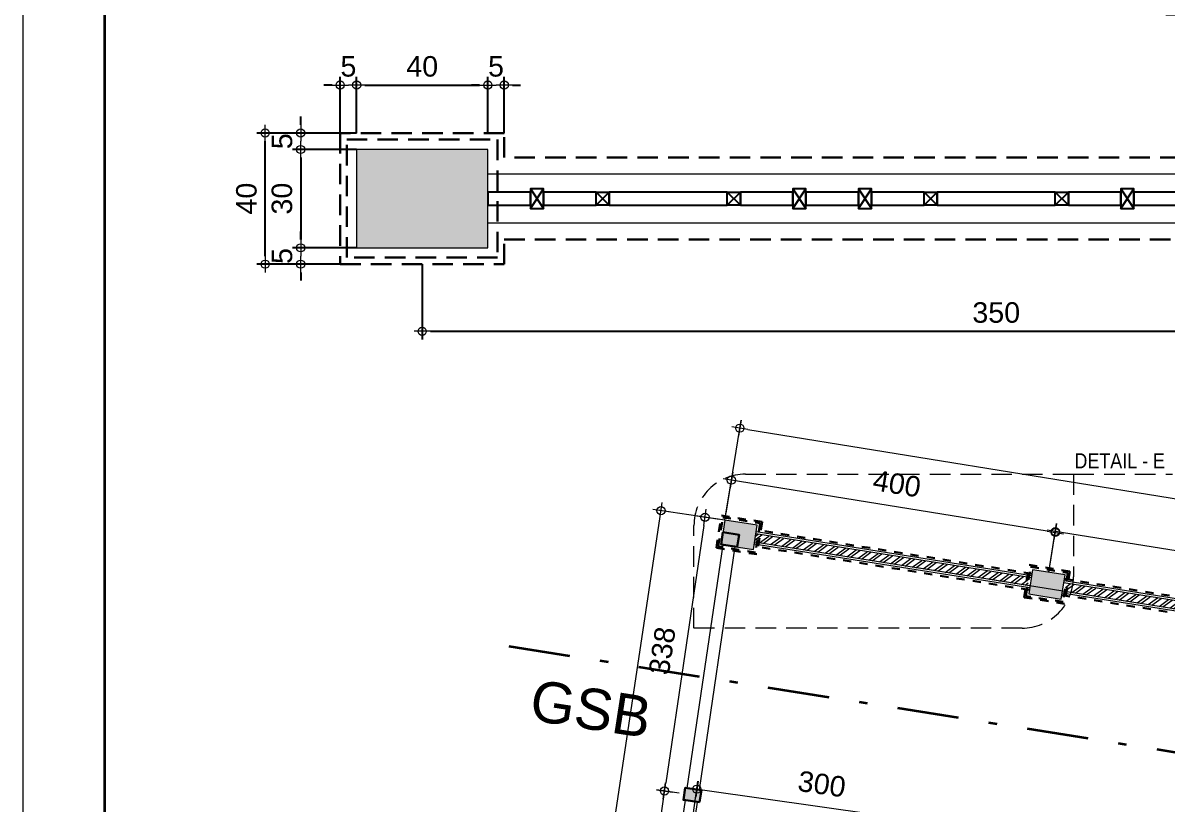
# Model space of a CAD drawing. Header units: millimetres. Extents: x -11 to 1625, y -267 to 195.
# Drawn here: x 827.21 to 841.17, y 96.79 to 106.32 of the extents above; entities that cross this region are included whole.
import ezdxf
from ezdxf import colors
from ezdxf.entities.mleader import LeaderData, LeaderLine
from ezdxf.enums import TextEntityAlignment as Align
from ezdxf.math import Vec2, Vec3

# ---------------------------------------------------------------- set-up
doc = ezdxf.new("R2010")
doc.units = ezdxf.units.MM
for name, pattern in [('DASHDOT', [1, 0.5, -0.25, 0, -0.25]), ('DASHED2', [0.375, 0.25, -0.125]), ('HIDDEN', [0.375, 0.25, -0.125])]:
    doc.linetypes.add(name, pattern=pattern)
for name, color, linetype, lineweight in [('ars', 11, 'Continuous', 5), ('CONCRETE', 8, 'Continuous', 5), ('DIMENSI', 8, 'Continuous', 9), ('dinding', 5, 'Continuous', 15), ('GRS KOP', 1, 'Continuous', 35), ('GSB', 1, 'DASHDOT', 35), ('KOLOM', 1, 'Continuous', 30), ('kop', 7, 'Continuous', 20), ('not', 7, 'Continuous', 20), ('PAGAR', 4, 'Continuous', 18), ('TEXT KETERANGAN', 7, 'Continuous', 9), ('u', 6, 'Continuous', 20)]:
    doc.layers.add(name, color=color, linetype=linetype, lineweight=lineweight)
doc.layers.add('BESI', color=10, linetype='Continuous')
doc.styles.add('ATTR', font='romans.shx', dxfattribs={"width": 0.8, "height": 1.735066})
doc.styles.add('BARU', font='complex.shx')
doc.styles.add('ISO', font='arial.ttf', dxfattribs={"width": 0.85})
doc.styles.get("Standard").update_dxf_attribs({"font": 'ARIALUNI.TTF'})
doc.dimstyles.new('SK-25', dxfattribs={"dimtxt": 0.25, "dimasz": 0.1, "dimexe": 0.1, "dimexo": 0, "dimgap": 0.1, "dimtad": 1, "dimdec": 0, "dimlfac": 25, "dimzin": 12, "dimdsep": 46, "dimtxsty": 'Standard', "dimblk": 'BULAT', "dimcen": 0.1, "dimclrd": 256, "dimadec": 0, "dimazin": 3, "dimtfac": 1, "dimtdec": 0, "dimtofl": 0, "dimtmove": 0, "dimatfit": 3, "dimldrblk": 'BULAT', "dimfxl": 0, "dimtolj": 1, "dimtzin": 0, "dimarcsym": 0})
doc.dimstyles.new('SK100', dxfattribs={"dimtxt": 0.25, "dimasz": 0.1, "dimexe": 0.1, "dimexo": 0, "dimgap": 0.15, "dimtad": 1, "dimdec": 0, "dimlfac": 100, "dimzin": 12, "dimdsep": 46, "dimtxsty": 'Standard', "dimblk": 'BULAT', "dimcen": 0.1, "dimclrd": 256, "dimclre": 256, "dimclrt": 256, "dimadec": 0, "dimazin": 3, "dimtfac": 1, "dimtdec": 0, "dimtofl": 0, "dimtmove": 0, "dimatfit": 3, "dimldrblk": 'BULAT', "dimfxl": 0, "dimtolj": 1, "dimtzin": 0, "dimlwd": -1, "dimlwe": -1, "dimarcsym": 0})

# ---------------------------------------------------------------- blocks, each defined once
blk = doc.blocks.new('kop')
at = {"layer": 'GRS KOP'}
blk.add_lwpolyline([(1, 54), (83, 54), (83, 1), (1, 1)], close=True, dxfattribs=at)
at = {"layer": 'kop', "color": 7}
blk.add_line((0, 55), (0, 0), dxfattribs=at)
at = {"layer": 'kop', "style": 'BARU', "flags": 4}
for p, height in [((73.8, 5.4), 0.35), ((80.303, 5.382), 0.25), ((73.8, 4.9), 0.35), ((80.303, 4.882), 0.25), ((73.8, 4.4), 0.35), ((80.303, 4.382), 0.25)]:
    blk.add_attdef('-', p, '', height=height, dxfattribs=at)
at = {"layer": 'kop', "flags": 4}
for tag, p in [('AR-00', (78.057, 2.648)), ('00', (81.238, 2.647))]:
    blk.add_attdef(tag, text='', height=0.35, dxfattribs=at).set_placement(p, align=Align.MIDDLE)
blk = doc.blocks.new('DENAH PAGAR TYPE A1')
at = {"layer": 'CONCRETE'}
blk.add_hatch(color=256, dxfattribs=at).paths.add_polyline_path([(-1.95, -0.075), (-1.55, -0.075), (-1.55, 0.225), (-1.95, 0.225)])
at = {"layer": 'BESI'}
for points in [[(-1.42, 0.045), (-1.38, 0.045), (-1.38, 0.105), (-1.42, 0.105), (-1.42, 0.045), (-1.38, 0.105), (-1.42, 0.105), (-1.38, 0.045)], [(-0.62, 0.045), (-0.58, 0.045), (-0.58, 0.105), (-0.62, 0.105), (-0.62, 0.045), (-0.58, 0.105), (-0.62, 0.105), (-0.58, 0.045)], [(-0.42, 0.045), (-0.38, 0.045), (-0.38, 0.105), (-0.42, 0.105), (-0.42, 0.045), (-0.38, 0.105), (-0.42, 0.105), (-0.38, 0.045)], [(0.38, 0.045), (0.42, 0.045), (0.42, 0.105), (0.38, 0.105), (0.38, 0.045), (0.42, 0.105), (0.38, 0.105), (0.42, 0.045)], [(-1.22, 0.095), (-1.18, 0.095), (-1.18, 0.055), (-1.22, 0.055), (-1.22, 0.095), (-1.18, 0.055), (-1.18, 0.095), (-1.22, 0.055)], [(-0.82, 0.095), (-0.78, 0.095), (-0.78, 0.055), (-0.82, 0.055), (-0.82, 0.095), (-0.78, 0.055), (-0.78, 0.095), (-0.82, 0.055)], [(-0.22, 0.095), (-0.18, 0.095), (-0.18, 0.055), (-0.22, 0.055), (-0.22, 0.095), (-0.18, 0.055), (-0.18, 0.095), (-0.22, 0.055)], [(0.18, 0.095), (0.22, 0.095), (0.22, 0.055), (0.18, 0.055), (0.18, 0.095), (0.22, 0.055), (0.22, 0.095), (0.18, 0.055)]]:
    blk.add_lwpolyline(points, dxfattribs=at)
for points in [[(-1.42, 0.095), (-1.55, 0.095), (-1.55, 0.055), (-1.42, 0.055)], [(-1.22, 0.095), (-1.38, 0.095), (-1.38, 0.055), (-1.22, 0.055)], [(-0.82, 0.095), (-1.18, 0.095), (-1.18, 0.055), (-0.82, 0.055)], [(-0.62, 0.095), (-0.78, 0.095), (-0.78, 0.055), (-0.62, 0.055)], [(-0.42, 0.095), (-0.58, 0.095), (-0.58, 0.055), (-0.42, 0.055)], [(-0.22, 0.095), (-0.38, 0.095), (-0.38, 0.055), (-0.22, 0.055)], [(0.18, 0.095), (-0.18, 0.095), (-0.18, 0.055), (0.18, 0.055)], [(0.38, 0.095), (0.22, 0.095), (0.22, 0.055), (0.38, 0.055)], [(0.58, 0.095), (0.42, 0.095), (0.42, 0.055), (0.58, 0.055)]]:
    blk.add_lwpolyline(points, close=True, dxfattribs=at)
at = {"layer": 'dinding'}
blk.add_lwpolyline([(-1.95, -0.075), (-1.55, -0.075), (-1.55, 0.225), (-1.95, 0.225)], close=True, dxfattribs=at)
at = {"layer": 'KOLOM', "linetype": 'DASHED2', "ltscale": 0.25}
for points in [[(1.5, -0.05), (1.5, -0.125), (2, -0.125), (2, 0.275), (1.5, 0.275), (1.5, 0.2), (-1.5, 0.2), (-1.5, 0.275), (-2, 0.275), (-2, -0.125), (-1.5, -0.125), (-1.5, -0.05), (1.5, -0.05)], [(-1.52, -0.105), (-1.98, -0.105), (-1.98, 0.255), (-1.52, 0.255)]]:
    blk.add_lwpolyline(points, close=True, dxfattribs=at)
at = {"layer": 'PAGAR'}
for p, q in [((1.55, 0.15), (-1.55, 0.15)), ((1.55, 0), (-1.55, 0))]:
    blk.add_line(p, q, dxfattribs=at)
blk = doc.blocks.new('BULAT')
for p, q in [((-1, 0), (1, 0)), ((0, -1), (0, 1))]:
    blk.add_line(p, q)
blk.add_circle((0, 0), 0.5)
blk = doc.blocks.new('*D641')
at = {"layer": 'Defpoints', "color": 0}
for p in [(832.084, 103.379), (846.084, 103.379), (846.084, 102.56)]:
    blk.add_point(p, dxfattribs=at)
at = {"layer": 'u', "color": 0, "lineweight": -2}
for p, q in [((832.084, 103.379), (832.084, 102.46)), ((846.084, 103.379), (846.084, 102.46))]:
    blk.add_line(p, q, dxfattribs=at)
at = {"layer": 'u', "lineweight": -2}
blk.add_line((832.184, 102.56), (845.984, 102.56), dxfattribs=at)
at = {"layer": 'u', "lineweight": -2, "xscale": 0.1, "yscale": 0.1, "zscale": 0.1, "rotation": 180}
blk.add_blockref('BULAT', (832.084, 102.56), dxfattribs=at)
at = {"layer": 'u', "lineweight": -2, "xscale": 0.1, "yscale": 0.1, "zscale": 0.1}
blk.add_blockref('BULAT', (846.084, 102.56), dxfattribs=at)
at = {"layer": 'u', "color": 0, "insert": (839.084, 102.788), "char_height": 0.25, "attachment_point": 5}
blk.add_mtext('\\A1;350', dxfattribs=at)
blk = doc.blocks.new('*D674')
at = {"layer": 'Defpoints', "color": 0}
for p in [(831.284, 104.779), (830.602, 103.579), (831.284, 103.579)]:
    blk.add_point(p, dxfattribs=at)
at = {"layer": 'u', "color": 0, "lineweight": -2}
for p, q in [((831.284, 104.779), (830.502, 104.779)), ((831.284, 103.579), (830.502, 103.579))]:
    blk.add_line(p, q, dxfattribs=at)
at = {"layer": 'u', "lineweight": -2}
blk.add_line((830.602, 104.679), (830.602, 103.679), dxfattribs=at)
at = {"layer": 'u', "lineweight": -2, "xscale": 0.1, "yscale": 0.1, "zscale": 0.1}
for p, rotation in [((830.602, 104.779), 90), ((830.602, 103.579), 270)]:
    blk.add_blockref('BULAT', p, dxfattribs=dict(at, rotation=rotation))
at = {"layer": 'u', "color": 0, "insert": (830.374, 104.179), "char_height": 0.25, "attachment_point": 5, "rotation": 90}
blk.add_mtext('\\A1;30', dxfattribs=at)
blk = doc.blocks.new('*D675')
at = {"layer": 'Defpoints', "color": 0}
for p in [(830.602, 104.979), (831.284, 104.979), (831.284, 104.779)]:
    blk.add_point(p, dxfattribs=at)
at = {"layer": 'u', "lineweight": -2}
for p, q in [((830.602, 105.079), (830.602, 105.179)), ((830.602, 104.679), (830.602, 104.579))]:
    blk.add_line(p, q, dxfattribs=at)
at = {"layer": 'u', "color": 0, "lineweight": -2}
for p, q in [((831.284, 104.979), (830.502, 104.979)), ((831.284, 104.779), (830.502, 104.779))]:
    blk.add_line(p, q, dxfattribs=at)
at = {"layer": 'u', "lineweight": -2, "xscale": 0.1, "yscale": 0.1, "zscale": 0.1}
for p, rotation in [((830.602, 104.979), 270), ((830.602, 104.779), 90)]:
    blk.add_blockref('BULAT', p, dxfattribs=dict(at, rotation=rotation))
at = {"layer": 'u', "color": 0, "insert": (830.375, 104.879), "char_height": 0.25, "attachment_point": 5, "rotation": 90}
blk.add_mtext('\\A1;5', dxfattribs=at)
blk = doc.blocks.new('*D676')
at = {"layer": 'Defpoints', "color": 0}
for p in [(831.284, 103.579), (830.602, 103.379), (831.284, 103.379)]:
    blk.add_point(p, dxfattribs=at)
at = {"layer": 'u', "lineweight": -2}
for p, q in [((830.602, 103.679), (830.602, 103.779)), ((830.602, 103.279), (830.602, 103.179))]:
    blk.add_line(p, q, dxfattribs=at)
at = {"layer": 'u', "color": 0, "lineweight": -2}
for p, q in [((831.284, 103.579), (830.502, 103.579)), ((831.284, 103.379), (830.502, 103.379))]:
    blk.add_line(p, q, dxfattribs=at)
at = {"layer": 'u', "lineweight": -2, "xscale": 0.1, "yscale": 0.1, "zscale": 0.1}
for p, rotation in [((830.602, 103.579), 270), ((830.602, 103.379), 90)]:
    blk.add_blockref('BULAT', p, dxfattribs=dict(at, rotation=rotation))
at = {"layer": 'u', "color": 0, "insert": (830.375, 103.479), "char_height": 0.25, "attachment_point": 5, "rotation": 90}
blk.add_mtext('\\A1;5', dxfattribs=at)
blk = doc.blocks.new('*D677')
at = {"layer": 'Defpoints', "color": 0}
for p in [(830.169, 104.979), (831.084, 104.979), (831.084, 103.379)]:
    blk.add_point(p, dxfattribs=at)
at = {"layer": 'u', "color": 0, "lineweight": -2}
for p, q in [((831.084, 104.979), (830.069, 104.979)), ((831.084, 103.379), (830.069, 103.379))]:
    blk.add_line(p, q, dxfattribs=at)
at = {"layer": 'u', "lineweight": -2}
blk.add_line((830.169, 103.479), (830.169, 104.879), dxfattribs=at)
at = {"layer": 'u', "lineweight": -2, "xscale": 0.1, "yscale": 0.1, "zscale": 0.1}
for p, rotation in [((830.169, 104.979), 90), ((830.169, 103.379), 270)]:
    blk.add_blockref('BULAT', p, dxfattribs=dict(at, rotation=rotation))
at = {"layer": 'u', "color": 0, "insert": (829.941, 104.179), "char_height": 0.25, "attachment_point": 5, "rotation": 90}
blk.add_mtext('\\A1;40', dxfattribs=at)
blk = doc.blocks.new('*D3014')
at = {"layer": 'Defpoints', "color": 0}
for p in [(831.084, 105.564), (831.084, 104.979), (831.284, 104.979)]:
    blk.add_point(p, dxfattribs=at)
at = {"layer": 'u', "color": 0, "lineweight": -2}
for p, q in [((831.084, 104.979), (831.084, 105.664)), ((831.284, 104.979), (831.284, 105.664))]:
    blk.add_line(p, q, dxfattribs=at)
at = {"layer": 'u', "lineweight": -2}
for p, q in [((830.984, 105.564), (830.884, 105.564)), ((831.384, 105.564), (831.484, 105.564))]:
    blk.add_line(p, q, dxfattribs=at)
at = {"layer": 'u', "lineweight": -2, "xscale": 0.1, "yscale": 0.1, "zscale": 0.1}
blk.add_blockref('BULAT', (831.084, 105.564), dxfattribs=at)
at = {"layer": 'u', "lineweight": -2, "xscale": 0.1, "yscale": 0.1, "zscale": 0.1, "rotation": 180}
blk.add_blockref('BULAT', (831.284, 105.564), dxfattribs=at)
at = {"layer": 'u', "color": 0, "insert": (831.184, 105.791), "char_height": 0.25, "attachment_point": 5}
blk.add_mtext('\\A1;5', dxfattribs=at)
blk = doc.blocks.new('*D3015')
at = {"layer": 'Defpoints', "color": 0}
for p in [(833.084, 105.564), (832.884, 104.979), (833.084, 104.979)]:
    blk.add_point(p, dxfattribs=at)
at = {"layer": 'u', "color": 0, "lineweight": -2}
for p, q in [((832.884, 104.979), (832.884, 105.664)), ((833.084, 104.979), (833.084, 105.664))]:
    blk.add_line(p, q, dxfattribs=at)
at = {"layer": 'u', "lineweight": -2}
for p, q in [((832.784, 105.564), (832.684, 105.564)), ((833.184, 105.564), (833.284, 105.564))]:
    blk.add_line(p, q, dxfattribs=at)
at = {"layer": 'u', "lineweight": -2, "xscale": 0.1, "yscale": 0.1, "zscale": 0.1}
blk.add_blockref('BULAT', (832.884, 105.564), dxfattribs=at)
at = {"layer": 'u', "lineweight": -2, "xscale": 0.1, "yscale": 0.1, "zscale": 0.1, "rotation": 180}
blk.add_blockref('BULAT', (833.084, 105.564), dxfattribs=at)
at = {"layer": 'u', "color": 0, "insert": (832.984, 105.791), "char_height": 0.25, "attachment_point": 5}
blk.add_mtext('\\A1;5', dxfattribs=at)
blk = doc.blocks.new('*D3016')
at = {"layer": 'Defpoints', "color": 0}
for p in [(832.884, 105.564), (831.284, 104.979), (832.884, 104.979)]:
    blk.add_point(p, dxfattribs=at)
at = {"layer": 'u', "color": 0, "lineweight": -2}
for p, q in [((831.284, 104.979), (831.284, 105.664)), ((832.884, 104.979), (832.884, 105.664))]:
    blk.add_line(p, q, dxfattribs=at)
at = {"layer": 'u', "lineweight": -2}
blk.add_line((831.384, 105.564), (832.784, 105.564), dxfattribs=at)
at = {"layer": 'u', "lineweight": -2, "xscale": 0.1, "yscale": 0.1, "zscale": 0.1, "rotation": 180}
blk.add_blockref('BULAT', (831.284, 105.564), dxfattribs=at)
at = {"layer": 'u', "lineweight": -2, "xscale": 0.1, "yscale": 0.1, "zscale": 0.1}
blk.add_blockref('BULAT', (832.884, 105.564), dxfattribs=at)
at = {"layer": 'u', "color": 0, "insert": (832.084, 105.791), "char_height": 0.25, "attachment_point": 5}
blk.add_mtext('\\A1;40', dxfattribs=at)
blk = doc.blocks.new('*D3293')
at = {"layer": 'Defpoints', "color": 0}
for p in [(835.789, 100.341), (871.199, 95.678), (871.031, 94.64)]:
    blk.add_point(p, dxfattribs=at)
at = {"layer": 'u'}
for p, q in [((835.789, 100.341), (835.973, 101.477)), ((836.056, 101.362), (871.1, 95.694)), ((871.031, 94.64), (871.215, 95.776))]:
    blk.add_line(p, q, dxfattribs=at)
at = {"layer": 'u', "xscale": 0.1, "yscale": 0.1, "zscale": 0.1}
for p, rotation in [((835.957, 101.378), 170.8113415547751), ((871.199, 95.678), 350.8113415547751)]:
    blk.add_blockref('BULAT', p, dxfattribs=dict(at, rotation=rotation))
at = {"layer": 'u', "insert": (853.622, 98.802), "char_height": 0.25, "attachment_point": 5, "rotation": 350.8113}
blk.add_mtext('\\A1;3570', dxfattribs=at)
blk = doc.blocks.new('*D3294')
at = {"layer": 'Defpoints', "color": 0}
for p in [(835.433, 96.974), (835.151, 95.006), (838.122, 94.581)]:
    blk.add_point(p, dxfattribs=at)
at = {"layer": 'u'}
for p, q in [((835.151, 95.006), (835.447, 97.073)), ((838.305, 96.563), (835.532, 96.96)), ((838.122, 94.581), (838.418, 96.648))]:
    blk.add_line(p, q, dxfattribs=at)
at = {"layer": 'u', "xscale": 0.1, "yscale": 0.1, "zscale": 0.1}
for p, rotation in [((835.433, 96.974), 171.8667925089092), ((838.404, 96.549), 351.8667925089092)]:
    blk.add_blockref('BULAT', p, dxfattribs=dict(at, rotation=rotation))
at = {"layer": 'u', "insert": (836.957, 97.036), "char_height": 0.25, "attachment_point": 5, "rotation": 351.8668}
blk.add_mtext('\\A1;300', dxfattribs=at)
blk = doc.blocks.new('PAGAR TYPE-B')
at = {"layer": 'ars'}
h = blk.add_hatch(dxfattribs=at)
h.set_pattern_fill('ANSI32', color=256, scale=0.01, style=0)
h.set_pattern_definition([(45, (-1.52, 0.075), (-0.067352, 0.067352), []), (45, (-1.4751, 0.075), (-0.067352, 0.067352), [])])
h.paths.add_polyline_path([(-1.52, 0.175), (-1.52, 0.075), (1.52, 0.075), (1.52, 0.175)])
at = {"layer": 'CONCRETE'}
for points in [[(-1.95, -0.025), (-1.55, -0.025), (-1.55, 0.275), (-1.95, 0.275)], [(1.55, -0.025), (1.95, -0.025), (1.95, 0.275), (1.55, 0.275)]]:
    blk.add_hatch(color=256, dxfattribs=at).paths.add_polyline_path(points)
at = {"layer": 'dinding'}
for p, q in [((1.55, 0.2), (-1.55, 0.2)), ((1.55, 0.05), (-1.55, 0.05))]:
    blk.add_line(p, q, dxfattribs=at)
for points in [[(-1.95, -0.025), (-1.55, -0.025), (-1.55, 0.275), (-1.95, 0.275)], [(1.55, -0.025), (1.95, -0.025), (1.95, 0.275), (1.55, 0.275)]]:
    blk.add_lwpolyline(points, close=True, dxfattribs=at)
at = {"layer": 'KOLOM', "linetype": 'DASHED2', "ltscale": 0.25}
for p, q in [((1.55, 0.225), (-1.55, 0.225)), ((1.55, 0.025), (-1.55, 0.025))]:
    blk.add_line(p, q, dxfattribs=at)
for points in [[(-1.5, -0.075), (-2, -0.075), (-2, 0.325), (-1.5, 0.325)], [(-1.52, -0.055), (-1.98, -0.055), (-1.98, 0.305), (-1.52, 0.305)], [(2, -0.075), (1.5, -0.075), (1.5, 0.325), (2, 0.325)], [(1.98, -0.055), (1.52, -0.055), (1.52, 0.305), (1.98, 0.305)]]:
    blk.add_lwpolyline(points, close=True, dxfattribs=at)
at = {"layer": 'PAGAR'}
for p, q in [((1.55, 0.175), (-1.55, 0.175)), ((1.55, 0.075), (-1.55, 0.075))]:
    blk.add_line(p, q, dxfattribs=at)
blk = doc.blocks.new('*D3303')
at = {"layer": 'Defpoints', "color": 0}
for p in [(839.804, 100.117), (839.725, 99.621), (843.182, 99.071)]:
    blk.add_point(p, dxfattribs=at)
at = {"layer": 'u'}
for p, q in [((839.725, 99.621), (839.82, 100.216)), ((843.162, 99.583), (839.903, 100.102)), ((843.182, 99.071), (843.277, 99.666))]:
    blk.add_line(p, q, dxfattribs=at)
at = {"layer": 'u', "xscale": 0.1, "yscale": 0.1, "zscale": 0.1}
for p, rotation in [((839.804, 100.117), 170.9597525756951), ((843.261, 99.567), 350.9597525756952)]:
    blk.add_blockref('BULAT', p, dxfattribs=dict(at, rotation=rotation))
at = {"layer": 'u', "insert": (841.576, 100.117), "char_height": 0.25, "attachment_point": 5, "rotation": 350.9598}
blk.add_mtext('\\A1;350', dxfattribs=at)
blk = doc.blocks.new('*D3304')
at = {"layer": 'Defpoints', "color": 0}
for p in [(835.854, 100.745), (835.775, 100.256), (839.725, 99.619)]:
    blk.add_point(p, dxfattribs=at)
at = {"layer": 'u'}
for p, q in [((835.775, 100.256), (835.87, 100.844)), ((839.705, 100.123), (835.953, 100.729)), ((839.725, 99.619), (839.82, 100.206))]:
    blk.add_line(p, q, dxfattribs=at)
at = {"layer": 'u', "xscale": 0.1, "yscale": 0.1, "zscale": 0.1}
for p, rotation in [((835.854, 100.745), 170.8301321844759), ((839.804, 100.107), 350.830132184476)]:
    blk.add_blockref('BULAT', p, dxfattribs=dict(at, rotation=rotation))
at = {"layer": 'u', "insert": (837.873, 100.7), "char_height": 0.25, "attachment_point": 5, "rotation": 350.8301}
blk.add_mtext('\\A1;400', dxfattribs=at)
blk = doc.blocks.new('PAGAR TYPE B')
at = {"layer": 'CONCRETE'}
for points in [[(-1.5, 0.175), (-1.65, 0.175), (-1.65, -0.025), (-1.5, -0.025)], [(1.65, 0.175), (1.5, 0.175), (1.5, -0.025), (1.65, -0.025)]]:
    blk.add_hatch(color=256, dxfattribs=at).paths.add_polyline_path(points)
at = {"layer": 'dinding'}
for points in [[(-1.5, 0.15), (1.5, 0.15)], [(-1.5, 0), (1.5, 0)]]:
    blk.add_lwpolyline(points, dxfattribs=at)
at = {"layer": 'KOLOM'}
for points in [[(-1.65, -0.025), (-1.5, -0.025), (-1.5, 0.175), (-1.65, 0.175)], [(1.5, -0.025), (1.65, -0.025), (1.65, 0.175), (1.5, 0.175)]]:
    blk.add_lwpolyline(points, close=True, dxfattribs=at)
blk = doc.blocks.new('*D3329')
at = {"layer": 'Defpoints', "color": 0}
for p in [(835.775, 100.256), (835.038, 96.953), (835.28, 96.917)]:
    blk.add_point(p, dxfattribs=at)
at = {"layer": 'u'}
for p, q in [((835.519, 100.193), (835.053, 97.052)), ((835.711, 100.266), (835.434, 100.307)), ((835.216, 96.927), (834.939, 96.968))]:
    blk.add_line(p, q, dxfattribs=at)
at = {"layer": 'u', "xscale": 0.1, "yscale": 0.1, "zscale": 0.1}
for p, rotation in [((835.533, 100.292), 81.56291843025805), ((835.038, 96.953), 261.562918430258)]:
    blk.add_blockref('BULAT', p, dxfattribs=dict(at, rotation=rotation))
at = {"layer": 'u', "insert": (835.011, 98.663), "char_height": 0.25, "attachment_point": 5, "rotation": 81.5629}
blk.add_mtext('\\A1;338', dxfattribs=at)
blk = doc.blocks.new('*D3330')
at = {"layer": 'Defpoints', "color": 0}
for p in [(835.28, 96.917), (834.579, 93.837), (834.821, 93.801)]:
    blk.add_point(p, dxfattribs=at)
at = {"layer": 'u'}
for p, q in [((835.024, 96.854), (834.594, 93.936)), ((835.216, 96.927), (834.939, 96.968)), ((834.757, 93.81), (834.48, 93.851))]:
    blk.add_line(p, q, dxfattribs=at)
at = {"layer": 'u', "xscale": 0.1, "yscale": 0.1, "zscale": 0.1}
for p, rotation in [((835.038, 96.953), 81.62178836845614), ((834.579, 93.837), 261.6217883684562)]:
    blk.add_blockref('BULAT', p, dxfattribs=dict(at, rotation=rotation))
at = {"layer": 'u', "insert": (834.534, 95.435), "char_height": 0.25, "attachment_point": 5, "rotation": 81.6218}
blk.add_mtext('\\A1;315', dxfattribs=at)
blk = doc.blocks.new('*D3338')
at = {"layer": 'Defpoints', "color": 0}
for p in [(834.995, 100.373), (835.775, 100.256), (831.418, 71.179)]:
    blk.add_point(p, dxfattribs=at)
at = {"layer": 'u'}
for p, q in [((835.775, 100.256), (834.896, 100.388)), ((830.652, 71.395), (834.98, 100.274)), ((831.418, 71.179), (830.538, 71.311))]:
    blk.add_line(p, q, dxfattribs=at)
at = {"layer": 'u', "xscale": 0.1, "yscale": 0.1, "zscale": 0.1}
for p, rotation in [((834.995, 100.373), 81.47708135882777), ((830.637, 71.296), 261.4770813588278)]:
    blk.add_blockref('BULAT', p, dxfattribs=dict(at, rotation=rotation))
at = {"layer": 'u', "insert": (832.541, 85.876), "char_height": 0.25, "attachment_point": 5, "rotation": 81.4771}
blk.add_mtext('\\A1;2940', dxfattribs=at)

msp = doc.modelspace()

# ---------------------------------------------------------------- hatches: boundary and pattern name
at = {"layer": 'ars'}
h = msp.add_hatch(dxfattribs=at)
h.set_pattern_fill('ANSI32', color=256, scale=0.01, angle=-9.04024742, style=0)
h.set_pattern_definition([(35.9598, (836.46445, 99.93692), (-0.0559324, 0.0770982), []), (35.9598, (836.50879, 99.92987), (-0.0559324, 0.0770982), [])])
h.paths.add_polyline_path([(836.1536066, 100.0876363), (836.1378937, 99.9888784), (839.4666862, 99.4592523), (839.4823991, 99.5580101)])
at = {"layer": 'CONCRETE'}
for points in [[(835.7282563, 99.9599277), (836.1232876, 99.8970764), (836.1704261, 100.1933498), (835.7753948, 100.2562011)], [(839.4806008, 99.3557806), (839.8756321, 99.2929293), (839.9227705, 99.5892028), (839.5277392, 99.6520541)]]:
    msp.add_hatch(color=256, dxfattribs=at).paths.add_polyline_path(points)

# ---------------------------------------------------------------- linework, layer by layer
at = {"layer": 'dinding'}
for p, q in [((839.5159546, 99.5779857), (836.1575348, 100.1123257)), ((839.4923854, 99.429849), (836.1339655, 99.964189))]:
    msp.add_line(p, q, dxfattribs=at)
for points in [[(835.7282563, 99.9599277), (836.1232876, 99.8970764), (836.1704261, 100.1933498), (835.7753948, 100.2562011)], [(839.4806008, 99.3557806), (839.8756321, 99.2929293), (839.9227705, 99.5892028), (839.5277392, 99.6520541)]]:
    msp.add_lwpolyline(points, close=True, dxfattribs=at)
at = {"layer": 'GSB', "ltscale": 1.5}
msp.add_line((873.3864621, 92.3036126), (832.9905765, 98.7405441), dxfattribs=at)
at = {"layer": 'KOLOM', "linetype": 'DASHED2', "ltscale": 0.25}
for p, q in [((839.5198828, 99.6026751), (836.161463, 100.1370152)), ((839.4884572, 99.4051595), (836.1300373, 99.9394995))]:
    msp.add_line(p, q, dxfattribs=at)
for points in [[(836.1648101, 99.839841), (835.671021, 99.9184052), (835.7338723, 100.3134364), (836.2276614, 100.2348723)], [(836.1482011, 99.8627352), (835.6939151, 99.9350142), (835.7504813, 100.2905423), (836.2047673, 100.2182633)], [(839.9171546, 99.235694), (839.4233655, 99.3142581), (839.4862167, 99.7092894), (839.9800058, 99.6307253)], [(839.9005456, 99.2585881), (839.4462596, 99.3308671), (839.5028257, 99.6863952), (839.9571117, 99.6141163)]]:
    msp.add_lwpolyline(points, close=True, dxfattribs=at)
at = {"layer": 'not', "linetype": 'HIDDEN'}
msp.add_lwpolyline([(836.0245751, 100.8165035), (840.0255658, 100.8165035), (840.0255658, 99.5649676, -0.4142135624), (839.3990059, 98.9384077), (835.3980152, 98.9384077), (835.3980152, 100.1899437, -0.4142135624)], format="xyb", close=True, dxfattribs=at)
msp.add_lwpolyline([(840.0255658, 100.8165035), (841.2348718, 100.8165035)], dxfattribs=at)
at = {"layer": 'PAGAR'}
for p, q in [((839.5120264, 99.5532962), (836.1536066, 100.0876363)), ((839.4963136, 99.4545384), (836.1378937, 99.9888784)), ((840.8099116, 99.245563), (838.1435505, 99.6704376))]:
    msp.add_line(p, q, dxfattribs=at)

# ---------------------------------------------------------------- block references
at = {"xscale": 4, "yscale": 4, "zscale": 4}
msp.add_blockref('DENAH PAGAR TYPE A1', (839.0835956, 103.8788411), dxfattribs=at)
at = {"rotation": 350.9597525756608}
msp.add_blockref('PAGAR TYPE-B', (841.4103065, 99.07407), dxfattribs=at)
at = {"layer": 'DIMENSI', "rotation": 81.62178836845953}
for p in [(835.6827847, 98.4501517), (835.2238082, 95.3337691)]:
    msp.add_blockref('PAGAR TYPE B', p, dxfattribs=at)
at = {"layer": 'kop'}
msp.add_blockref('kop', (827.2141618, 63), dxfattribs=at)

# ---------------------------------------------------------------- texts
at = {"layer": 'not', "insert": (831.5482477, 98.6113426), "char_height": 0.5, "attachment_point": 1, "rotation": 351.16673645}
msp.add_mtext_dynamic_manual_height_columns('\\pi1.9254;GSB', width=5.253610777, gutter_width=12.5, heights=[0], dxfattribs=at)
at = {"layer": 'TEXT KETERANGAN', "style": 'ISO', "width": 0.85}
msp.add_text('DETAIL - E', height=0.18382629, dxfattribs=at).set_placement((840.037783, 100.8886499))

# ---------------------------------------------------------------- dimensions: what is measured, and where the dimension line sits
at = {"layer": 'u'}
for base, p1, p2, picture, middle in [((831.0835956, 105.5637283), (831.2835956, 104.9788411), (831.0835956, 104.9788411), '*D3014', (831.1835956, 105.5637283)), ((833.0835956, 105.5637283), (832.8835956, 104.9788411), (833.0835956, 104.9788411), '*D3015', (832.9835956, 105.5637283))]:
    dim = msp.add_linear_dim(base=base, p1=p1, p2=p2, dimstyle='SK-25', dxfattribs=at)
    dim.commit()
    dim.dimension.update_dxf_attribs({"geometry": picture, "text_midpoint": middle, "dimtype": 160})
for base, p1, p2, picture, middle in [((832.8835956, 105.5637283), (831.2835956, 104.9788411), (832.8835956, 104.9788411), '*D3016', (832.0835956, 105.7914568)), ((846.0835956, 102.5602658), (832.0835956, 103.3788411), (846.0835956, 103.3788411), '*D641', (839.0835956, 102.7879943))]:
    dim = msp.add_linear_dim(base=base, p1=p1, p2=p2, dimstyle='SK-25', dxfattribs=at)
    dim.commit()
    dim.dimension.update_dxf_attribs({"geometry": picture, "text_midpoint": middle})
for base, p1, p2, picture, middle in [((830.168854, 104.9788411), (831.0835956, 103.3788411), (831.0835956, 104.9788411), '*D677', (829.9411255, 104.1788411)), ((830.6016966, 103.5788411), (831.2835956, 104.7788411), (831.2835956, 103.5788411), '*D674', (830.3739681, 104.1788411))]:
    dim = msp.add_linear_dim(base=base, p1=p1, p2=p2, angle=90, dimstyle='SK-25', dxfattribs=at)
    dim.commit()
    dim.dimension.update_dxf_attribs({"geometry": picture, "text_midpoint": middle})
for base, p1, p2, angle, picture, middle in [((830.6016966, 104.9788411), (831.2835956, 104.7788411), (831.2835956, 104.9788411), 90, '*D675', (830.6016966, 104.8788411)), ((830.6016966, 103.3788411), (831.2835956, 103.5788411), (831.2835956, 103.3788411), 270, '*D676', (830.6016966, 103.4788411))]:
    dim = msp.add_linear_dim(base=base, p1=p1, p2=p2, angle=angle, dimstyle='SK-25', dxfattribs=at)
    dim.commit()
    dim.dimension.update_dxf_attribs({"geometry": picture, "text_midpoint": middle, "dimtype": 160})
for p1, p2, distance, picture, middle in [((835.7889417, 100.3405698), (871.030842, 94.6397863), 1.0513101, '*D3293', (853.6221205, 98.8021623)), ((839.7249396, 99.618647), (835.7754955, 100.256186), -0.4949236, '*D3304', (837.873349, 100.7001943)), ((831.4179431, 71.1786908), (835.7754955, 100.256186), 0.7895509, '*D3338', (832.5412262, 85.8756146)), ((838.1223148, 94.5811881), (835.1513872, 95.0057706), -1.9878879, '*D3294', (836.9573791, 97.0363078))]:
    dim = msp.add_aligned_dim(p1=p1, p2=p2, distance=distance, dimstyle='SK100', dxfattribs=at)
    dim.commit()
    dim.dimension.update_dxf_attribs({"geometry": picture, "text_midpoint": middle})
for p1, p2, distance, override, picture, middle in [((835.7753948, 100.2562011), (835.2801641, 96.9174591), -0.2446577, {"dimfxlon": 1, "dimarcsym": 1}, '*D3329', (835.0110467, 98.6634763)), ((843.1817786, 99.0706796), (839.7252549, 99.6206284), -0.502843, {"dimdec": 1}, '*D3303', (841.5761666, 100.1165294)), ((835.2801641, 96.9174591), (834.8211876, 93.8010765), -0.2446575, {"dimfxlon": 1, "dimarcsym": 1}, '*D3330', (834.5338648, 95.435383))]:
    dim = msp.add_aligned_dim(p1=p1, p2=p2, distance=distance, dimstyle='SK100', override=override, dxfattribs=at)
    dim.commit()
    dim.dimension.update_dxf_attribs({"geometry": picture, "text_midpoint": middle})

# ---------------------------------------------------------------- leaders
at = {"layer": 'TEXT KETERANGAN'}
ml = msp.add_multileader_mtext('Standard', dxfattribs=at)
ml.set_content('{\\C90;BESI HOLLOW / 4.4.1,2 FIN. CAT}', color=256, style='ATTR')
ml.set_leader_properties()
ml.build(insert=Vec2(0, 0))
ml.multileader.update_dxf_attribs({"text_left_attachment_type": 2, "text_right_attachment_type": 2, "dogleg_length": 2.367, "arrow_head_size": 0.2637542})
ctx = ml.context
ctx.base_point, ctx.char_height, ctx.arrow_head_size, ctx.landing_gap_size, ctx.plane_origin = Vec3(843.6445242, 107.061055), 0.3, 0.2637542, 0.1318771, Vec3(844.6095122, 106.1569206)
ctx.left_attachment, ctx.right_attachment = 2, 2
notes = []
notes.append((ctx, [(0, (1, 1, 0), (841.5686135, 107.061055), (1, 0), 2.0759106, [(0, [(839.9635956, 111.6813898)], 0, [])])]))
ctx.mtext.insert, ctx.mtext.flow_direction = Vec3(843.7764013, 107.2896264), 5
ml = msp.add_multileader_mtext('Standard', dxfattribs=at)
ml.set_content('{\\C90;BESI HOLLOW / 4.6.1,2 FIN. CAT}', color=256, style='ATTR')
ml.set_leader_properties()
ml.build(insert=Vec2(0, 0))
ml.multileader.update_dxf_attribs({"text_left_attachment_type": 2, "text_right_attachment_type": 2, "dogleg_length": 2.367, "arrow_head_size": 0.2637542})
ctx = ml.context
ctx.base_point, ctx.char_height, ctx.arrow_head_size, ctx.landing_gap_size, ctx.plane_origin = Vec3(843.6445242, 107.6975473), 0.3, 0.2637542, 0.1318771, Vec3(844.6095122, 106.793413)
ctx.left_attachment, ctx.right_attachment = 2, 2
notes.append((ctx, [(0, (1, 1, 0), (842.0117158, 107.6975473), (1, 0), 1.6328084, [(0, [(840.7635956, 111.3346158)], 0, [])])]))
ctx.mtext.insert, ctx.mtext.flow_direction = Vec3(843.7764013, 107.9261188), 5
ml = msp.add_multileader_mtext('Standard', dxfattribs=at)
ml.set_content('{\\C90;PENEBALAN PLESTERAN T=5 cm FIN. CAT}', color=256, style='ATTR')
ml.set_leader_properties()
ml.build(insert=Vec2(0, 0))
ml.multileader.update_dxf_attribs({"text_left_attachment_type": 2, "text_right_attachment_type": 2, "dogleg_length": 2.367, "arrow_head_size": 0.2637542})
ctx = ml.context
ctx.base_point, ctx.char_height, ctx.arrow_head_size, ctx.landing_gap_size, ctx.plane_origin = Vec3(843.6445242, 106.4245626), 0.3, 0.2637542, 0.1318771, Vec3(844.6095122, 105.5204282)
ctx.left_attachment, ctx.right_attachment = 2, 2
notes.append((ctx, [(0, (1, 1, 0), (841.1517406, 106.4245626), (1, 0), 2.4927835, [(0, [(839.7380837, 110.2213898)], 0, [])])]))
ctx.mtext.insert, ctx.mtext.flow_direction = Vec3(843.7764013, 106.5745626), 5
ml = msp.add_multileader_mtext('Standard', dxfattribs=at)
ml.set_content('{\\C90;PAS. BATA FIN. CAT}', color=256, style='ATTR')
ml.set_leader_properties()
ml.build(insert=Vec2(0, 0))
ml.multileader.update_dxf_attribs({"text_left_attachment_type": 2, "text_right_attachment_type": 2, "dogleg_length": 2.367, "arrow_head_size": 0.2637542})
ctx = ml.context
ctx.base_point, ctx.char_height, ctx.arrow_head_size, ctx.landing_gap_size, ctx.plane_origin = Vec3(831.1253434, 107.0203011), 0.3, 0.2637542, 0.1318771, Vec3(834.0012524, 104.8839358)
ctx.left_attachment, ctx.right_attachment, ctx.text_align_type = 2, 2, 2
notes.append((ctx, [(0, (1, 1, 0), (837.9421841, 107.0203011), (-1, 0), 2.9759436, [(0, [(839.3053823, 109.5848974)], 0, [])])]))
ctx.mtext.insert, ctx.mtext.alignment, ctx.mtext.flow_direction = Vec3(834.8343634, 107.1703011), 3, 5
for ctx, leaders in notes:
    for number, flags, end, landing, length, lines in leaders:
        leader = LeaderData()
        leader.index, (leader.has_last_leader_line, leader.has_dogleg_vector, leader.attachment_direction) = number, flags
        leader.last_leader_point, leader.dogleg_vector, leader.dogleg_length = Vec3(end), Vec3(landing), length
        for number, points, colour, breaks in lines:
            line = LeaderLine()
            line.index, line.vertices, line.color, line.breaks = number, Vec3.list(points), colors.encode_raw_color(colour), breaks
            leader.lines.append(line)
        ctx.leaders.append(leader)

doc.saveas('drawing.dxf')
